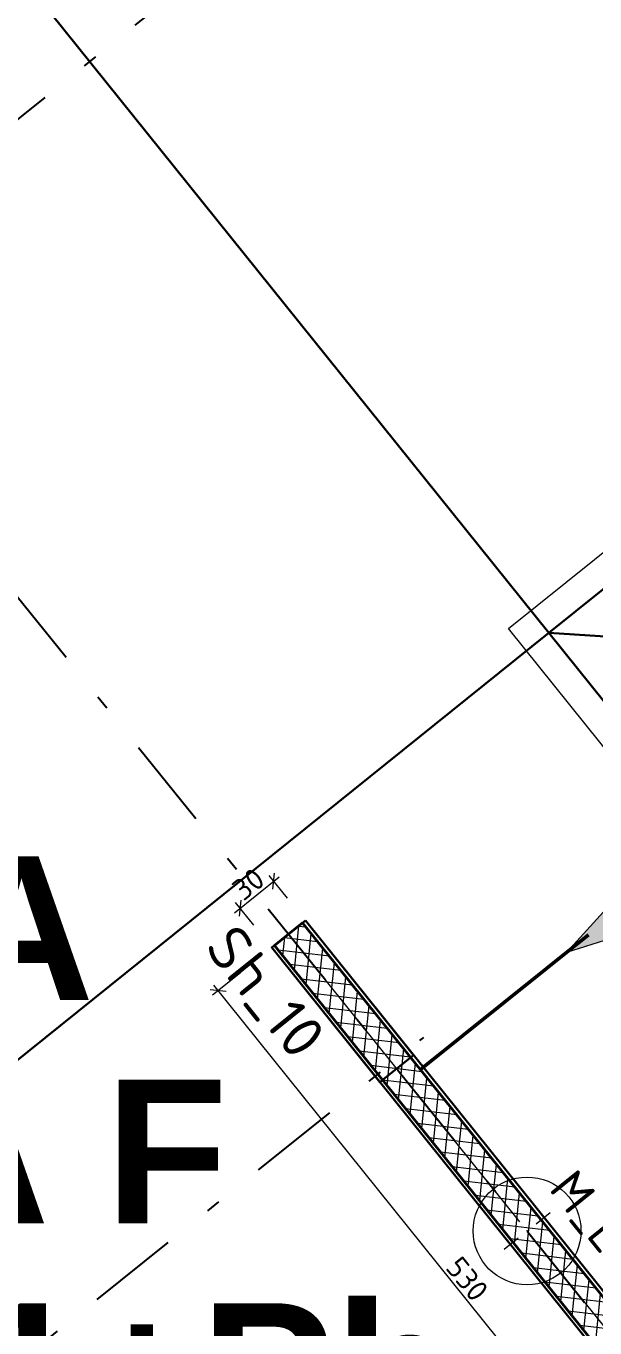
# Model space of a CAD drawing. Header units: metres. Extents: x 7511866 to 7512702, y 4691584 to 4692636.
# Drawn here: x 7511978.05 to 7511982.01, y 4692328.7 to 4692337.76 of the extents above; entities that cross this region are included whole.
import ezdxf

# ---------------------------------------------------------------- set-up
doc = ezdxf.new("R2010")
doc.units = ezdxf.units.M
doc.header["$PDMODE"] = 32
doc.header["$PDSIZE"] = 0.75
doc.linetypes.add('Dot & Dashed', pattern=[134.05555248260504, 63.499999999986, -35.27777777776999, 0, -35.27777470484902])
doc.layers.get('0').update_dxf_attribs({"lineweight": 0})
doc.layers.get('Defpoints').update_dxf_attribs({"lineweight": 0})
for name, color, linetype, lineweight in [('2D Drafting - General', 7, 'Continuous', 0), ('2D Drafting - General_Pen_No__6', 5, 'Continuous', 35), ('A - Akset_Pen_No__47', 7, 'Continuous', 25), ('A - Shtyllat_Pen_No__101', 252, 'Continuous', 13), ('A - Shtyllat_Pen_No__20', 1, 'Continuous', 0), ('A - Shtyllat_Pen_No__22', 8, 'Continuous', 35), ('etazha', 7, 'Continuous', 0), ('lifti project', 4, 'Continuous', 0)]:
    doc.layers.add(name, color=color, linetype=linetype, lineweight=lineweight)
doc.layers.add('2D Drafting - General_Pen_No__106', color=171, linetype='Continuous', lineweight=0, true_color=0xaaaaff)
doc.layers.add('A - Shtyllat', color=7, linetype='Continuous')
doc.styles.add('GENERATED_STYLE_1', font='arialbd.ttf')
doc.styles.add('K.B', font='isocpeur.ttf')
doc.dimstyles.new('FT 1_50', dxfattribs={"dimtxt": 15, "dimasz": 8, "dimexe": 5, "dimexo": 20, "dimgap": 2, "dimtad": 1, "dimdec": 0, "dimtxsty": 'K.B', "dimblk": 'OBLIQUE', "dimcen": 2.5, "dimdle": 5, "dimclrd": 256, "dimclre": 256, "dimclrt": 256, "dimadec": 0, "dimazin": 0, "dimtfac": 1, "dimtdec": 0, "dimtmove": 0, "dimatfit": 3, "dimldrblk": 'ARCHTICK', "dimfxl": 20, "dimfxlon": 1, "dimarcsym": 0})

# ---------------------------------------------------------------- blocks, each defined once
blk = doc.blocks.new('Column_45', base_point=(244961.963749268, -46191.15496789163))
at = {"layer": 'A - Shtyllat_Pen_No__101', "linetype": 'Continuous', "lineweight": 13}
h = blk.add_hatch(dxfattribs=at)
h.set_pattern_fill('CONCRETE_BLOCK', color=252, style=0, pattern_type=2)
h.set_pattern_definition([(44.99999999999999, (0, 0), (-64.34671472773822, 64.34671472773826), []), (135.0000000000002, (0, 0), (64.34671472773803, 64.34671472773844), [])])
h.paths.add_polyline_path([(242311.9637492679, -46066.15496789185), (242311.963749268, -46316.15496789185), (247611.963749268, -46316.15496789142), (247611.9637492679, -46066.15496789142)])
at = {"layer": 'A - Shtyllat_Pen_No__101', "color": 252, "linetype": 'Continuous', "lineweight": 13}
for p, q in [((244961.963749268, -46111.15496789163), (244961.9637492679, -45986.15496789163)), ((244881.9637492679, -46191.15496789164), (242231.963749268, -46191.15496789185)), ((245041.963749268, -46191.15496789163), (247691.9637492679, -46191.15496789142)), ((244961.963749268, -46271.15496789163), (244961.963749268, -46396.15496789163))]:
    blk.add_line(p, q, dxfattribs=at)
blk.add_point((244961.963749268, -46191.15496789163), dxfattribs=at)
at = {"layer": 'A - Shtyllat_Pen_No__22', "color": 8, "linetype": 'Continuous', "lineweight": 35, "flags": 128}
blk.add_lwpolyline([(242311.9637492679, -46066.15496789185), (242311.963749268, -46316.15496789185), (247611.963749268, -46316.15496789142), (247611.9637492679, -46066.15496789142)], close=True, dxfattribs=at)
blk = doc.blocks.new('Polyline_1', base_point=(517122.6271394031, 103559.7212213962))
at = {"layer": '2D Drafting - General_Pen_No__106', "linetype": 'Continuous', "lineweight": 13, "true_color": 0xaaaaff}
blk.add_hatch(color=161, dxfattribs=at).paths.add_polyline_path([(517122.6271394031, 103559.7212213962), (516672.4406317802, 103734.6074405314), (516645.3110857602, 103486.083824485)])
at = {"layer": '2D Drafting - General_Pen_No__106', "color": 161, "linetype": 'Continuous', "lineweight": 13, "true_color": 0xaaaaff}
for p, q in [((516645.3110857602, 103486.083824485), (516672.4406317802, 103734.6074405314)), ((517122.6271394031, 103559.7212213962), (516672.4406317802, 103734.6074405314)), ((517122.6271394031, 103559.7212213962), (516645.3110857602, 103486.083824485))]:
    blk.add_line(p, q, dxfattribs=at)
at = {"layer": '2D Drafting - General_Pen_No__106', "color": 161, "linetype": 'Continuous', "lineweight": 13, "true_color": 0xaaaaff, "flags": 128}
blk.add_lwpolyline([(516658.8758587702, 103610.3456325082), (516422.8888350594, 103636.1066483897), (513444.5917560837, 101244.0524193761)], dxfattribs=at)
blk = doc.blocks.new('Polyline_6', base_point=(513092.847233723, 122512.1767341669))
at = {"layer": '2D Drafting - General_Pen_No__106', "linetype": 'Continuous', "lineweight": 13, "true_color": 0xaaaaff}
blk.add_hatch(color=161, dxfattribs=at).paths.add_polyline_path([(513092.847233723, 122512.1767341669), (513267.7334528583, 122962.3632417897), (513019.2098368119, 122989.4927878098)])
at = {"layer": '2D Drafting - General_Pen_No__106', "color": 161, "linetype": 'Continuous', "lineweight": 13, "true_color": 0xaaaaff}
for p, q in [((513019.2098368119, 122989.4927878098), (513267.7334528583, 122962.3632417897)), ((513092.847233723, 122512.1767341669), (513019.2098368119, 122989.4927878098)), ((513092.847233723, 122512.1767341669), (513267.7334528583, 122962.3632417897))]:
    blk.add_line(p, q, dxfattribs=at)
at = {"layer": '2D Drafting - General_Pen_No__106', "color": 161, "linetype": 'Continuous', "lineweight": 13, "true_color": 0xaaaaff, "flags": 128}
blk.add_lwpolyline([(513143.4716448351, 122975.9280147997), (513169.2326607167, 123211.9150385105), (509541.6338552939, 127728.5630286952)], dxfattribs=at)
blk = doc.blocks.new('_Oblique')
at = {"color": 0, "linetype": 'ByBlock', "lineweight": -2}
blk.add_line((-0.5, -0.5), (0.5, 0.5), dxfattribs=at)
blk = doc.blocks.new('*D274')
at = {"lineweight": -2, "transparency": 16777216}
for p, q in [((2772.545953142342, 1750.324132168498), (2752.35716317193, 1750.324132168498)), ((2757.35716317193, 1715.324132168498), (2757.35716317193, 1755.324132168498)), ((2772.545953142346, 1720.324132168498), (2752.35716317193, 1720.324132168498))]:
    blk.add_line(p, q, dxfattribs=at)
at = {"layer": 'Defpoints', "color": 0, "lineweight": 30, "transparency": 16777216}
for p in [(2757.35716317193, 1750.324132168498), (2792.545953142342, 1750.324132168498), (2792.545953142346, 1720.324132168498)]:
    blk.add_point(p, dxfattribs=at)
at = {"lineweight": -2, "transparency": 16777216, "xscale": 8, "yscale": 8, "zscale": 8}
for p, rotation in [((2757.35716317193, 1750.324132168498), 90), ((2757.35716317193, 1720.324132168498), 270)]:
    blk.add_blockref('_Oblique', p, dxfattribs=dict(at, rotation=rotation))
at = {"transparency": 16777216, "insert": (2747.857163171929, 1735.324132168498), "char_height": 15, "attachment_point": 5, "rotation": 90, "style": 'K.B'}
blk.add_mtext('30', dxfattribs=at)
blk = doc.blocks.new('_ArchTick')
at = {"color": 0, "linetype": 'ByBlock', "const_width": 0.15}
blk.add_lwpolyline([(-0.5, -0.5), (0.5, 0.5)], dxfattribs=at)
blk = doc.blocks.new('*D275')
at = {"lineweight": -2, "transparency": 16777216}
for p, q in [((2792.545953142346, 1692.443028518258), (2792.545953142346, 1667.443028518258)), ((3322.545953142348, 1692.443028518258), (3322.545953142348, 1667.443028518258)), ((2787.545953142346, 1672.443028518258), (3327.545953142348, 1672.443028518258))]:
    blk.add_line(p, q, dxfattribs=at)
at = {"layer": 'Defpoints', "color": 0, "lineweight": 30, "transparency": 16777216}
for p in [(2792.545953142346, 1750.324132168498), (3322.545953142348, 1750.324132168519), (3322.545953142348, 1672.443028518258)]:
    blk.add_point(p, dxfattribs=at)
at = {"lineweight": -2, "transparency": 16777216, "xscale": 8, "yscale": 8, "zscale": 8, "rotation": 180}
blk.add_blockref('_Oblique', (2792.545953142346, 1672.443028518258), dxfattribs=at)
at = {"lineweight": -2, "transparency": 16777216, "xscale": 8, "yscale": 8, "zscale": 8}
blk.add_blockref('_Oblique', (3322.545953142348, 1672.443028518258), dxfattribs=at)
at = {"transparency": 16777216, "insert": (3057.545953142347, 1681.943028518258), "char_height": 15, "attachment_point": 5, "style": 'K.B'}
blk.add_mtext('530', dxfattribs=at)
blk = doc.blocks.new('A$C112c8b24')
for p, q in [((2204.875707357052, 1781.906803189492), (2204.875707357052, 2281.906803189514)), ((2659.875707357052, 1781.906803189492), (2204.875707357052, 1781.906803189492))]:
    blk.add_line(p, q)
at = {"color": 1, "lineweight": 30}
blk.add_line((2204.875707357052, 1781.906803189492), (2659.875707357052, 2281.906803189514), dxfattribs=at)
at = {"lineweight": 30}
for p, q in [((2204.875707357052, 1781.906803189492), (1094.785707357054, 1781.906803189494)), ((2204.875707357052, 1781.906803189492), (2204.875707357052, 396.9068031895595)), ((2254.875707357047, 1524.406803189515), (2314.875707356935, 1524.406803189518)), ((2254.87570735705, 1509.406803189515), (2254.87570735705, 1524.406803189515)), ((2254.875707357047, 1524.406803189515), (2374.875707357047, 1524.406803189515)), ((2374.875707357047, 1524.406803189515), (2374.875707357047, 1494.406803189519)), ((2254.87570735705, 1494.406803189515), (2254.87570735705, 1509.406803189515))]:
    blk.add_line(p, q, dxfattribs=at)
at = {"color": 1, "lineweight": 30}
blk.add_lwpolyline([(2204.875707357052, 2281.906803189514), (2659.875707357052, 2281.906803189514), (2659.875707357052, 1781.906803189492), (2204.875707357052, 1781.906803189492), (2204.875707357052, 2281.906803189514)], dxfattribs=at)
at = {"lineweight": 30}
for points in [[(2254.875707357047, 1524.406803189515), (2784.875707357049, 1524.406803189541), (2784.875707357045, 1494.406803189536), (2254.87570735705, 1494.406803189515), (2254.87570735705, 1524.406803189515)], [(2254.87570735705, 1524.406803189515), (2374.875707357047, 1524.406803189515), (2374.875707357047, 1494.406803189519), (2254.87570735705, 1494.406803189515), (2254.875707357047, 1524.406803189515)]]:
    blk.add_lwpolyline(points, dxfattribs=at)
at = {"layer": '2D Drafting - General_Pen_No__6', "color": 6, "linetype": 'Continuous', "lineweight": 50}
blk.add_lwpolyline([(2385.875707357053, 1521.906803189558), (2385.875707357053, 1671.906803189558)], dxfattribs=at)
at = {"layer": 'A - Akset_Pen_No__47', "color": 3, "linetype": 'Dot & Dashed', "lineweight": 25, "flags": 128}
for points in [[(1694.785707357056, 381.9068031895579), (1694.785707357056, 3182.650472694367)], [(2369.785712099031, 381.9068031895579), (2369.785712099031, 1537.6918975359)], [(1079.785707357056, 1509.406803189536), (2828.764348098376, 1509.406803189536)]]:
    blk.add_lwpolyline(points, dxfattribs=at)
at = {"layer": '2D Drafting - General', "color": 161, "linetype": 'Continuous', "lineweight": 13, "true_color": 0xaaaaff, "xscale": 0.1, "yscale": 0.1, "zscale": 0.1}
for name, p in [('Polyline_6', (2385.875707357053, 1652.456420549424)), ('Polyline_1', (2824.785709728058, 1393.265533457793))]:
    blk.add_blockref(name, p, dxfattribs=at)
at = {"layer": 'A - Shtyllat', "color": 8, "lineweight": 35, "xscale": 0.1, "yscale": 0.1, "zscale": 0.1}
blk.add_blockref('Column_45', (2519.875707357053, 1509.406803189536), dxfattribs=at)
at = {"width": 1053.289171696408, "attachment_point": 1, "style": 'K.B'}
for s, insert, char_height in [('{\\C22;M_E-2}', (2506.249946607859, 1563.829772084486), 25), ('{\\C5;Sh_10}', (2225.09636138106, 1486.787275073315), 30)]:
    blk.add_mtext(s, dxfattribs=dict(at, insert=insert, char_height=char_height))
dim = blk.add_linear_dim(base=(2219.686917386634, 1524.406803189515), p1=(2254.87570735705, 1494.406803189515), p2=(2254.875707357047, 1524.406803189515), angle=90, dimstyle='FT 1_50')
dim.commit()
dim.dimension.update_dxf_attribs({"geometry": '*D274', "text_midpoint": (2210.186917386634, 1509.406803189515), "insert": (-537.6702457852954, -225.9173289789833)})
dim = blk.add_linear_dim(base=(2784.875707357052, 1446.525699539275), p1=(2254.87570735705, 1524.406803189515), p2=(2784.875707357052, 1524.406803189536), dimstyle='FT 1_50')
dim.commit()
dim.dimension.update_dxf_attribs({"geometry": '*D275', "text_midpoint": (2519.875707357051, 1456.025699539275), "insert": (-537.6702457852954, -225.9173289789833)})

msp = doc.modelspace()

# ---------------------------------------------------------------- linework, layer by layer
at = {"layer": 'A - Shtyllat_Pen_No__20', "color": 1, "linetype": 'Continuous', "lineweight": 0, "flags": 128}
msp.add_lwpolyline([(7511979.782445339, 4692331.362516486), (7511983.101289402, 4692327.230292618), (7511983.296205621, 4692327.386841867), (7511979.977361559, 4692331.519065734)], close=True, dxfattribs=at)
at = {"layer": 'lifti project', "flags": 128}
msp.add_lwpolyline([(7511985.620231869, 4692336.949387508), (7511988.719925185, 4692333.090060968), (7511984.509750776, 4692329.708577352), (7511981.410057461, 4692333.567903891)], close=True, dxfattribs=at)

# ---------------------------------------------------------------- block references
at = {"layer": 'lifti project', "xscale": 0.01, "yscale": 0.01, "zscale": 0.01, "rotation": 308.7703677864264}
msp.add_blockref('A$C112c8b24', (7511953.991434605, 4692339.569475741), dxfattribs=at)

# ---------------------------------------------------------------- texts
at = {"layer": 'etazha', "color": 0, "insert": (7511975.92648232, 4692327.857338197), "char_height": 1, "attachment_point": 8, "line_spacing_factor": 0.9333767023518265, "style": 'GENERATED_STYLE_1'}
msp.add_mtext('\\A1;MOREA\\PLAMELA F\\P2B+S+P+11+Ph', dxfattribs=at)

doc.saveas('drawing.dxf')
